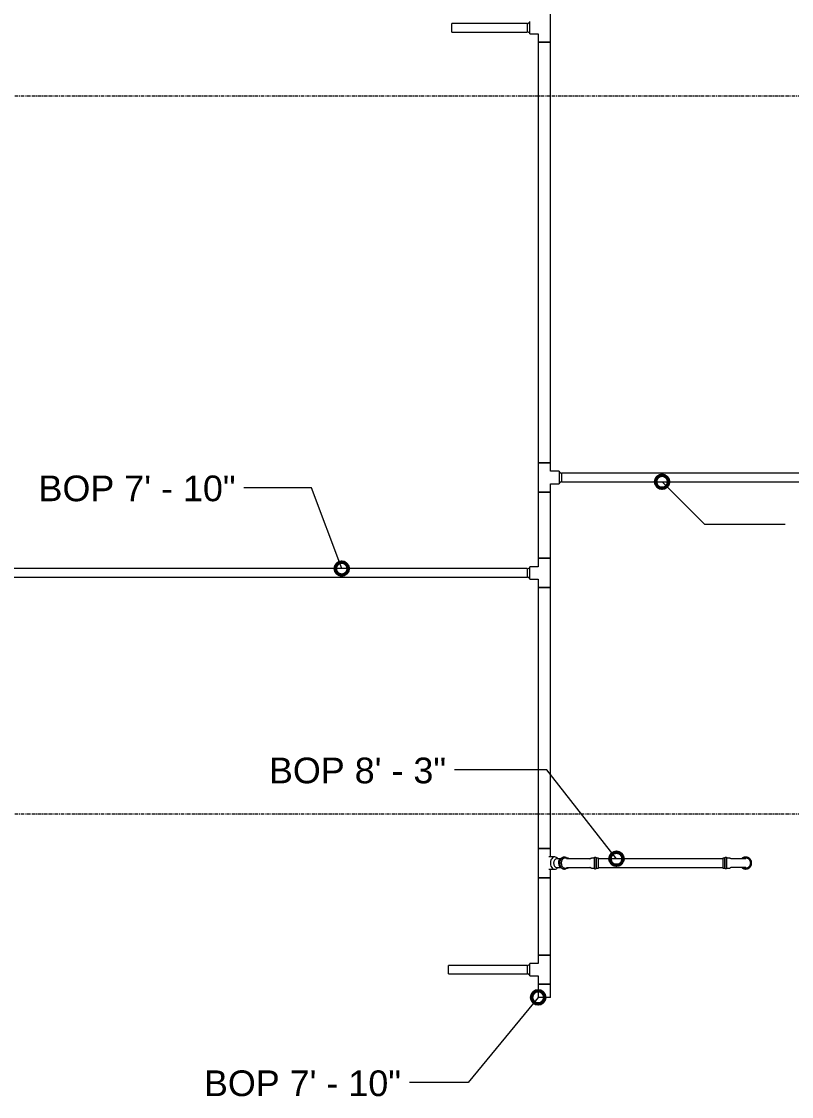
# Model space of a CAD drawing. Header units: inches. Extents: x -3679 to 241, y -496 to 1784.
# Drawn here: x -3246.1 to -3128.2, y 45.8 to 210.4 of the extents above; entities that cross this region are included whole.
import ezdxf

# ---------------------------------------------------------------- set-up
doc = ezdxf.new("R2010")
doc.units = ezdxf.units.IN
doc.header["$MEASUREMENT"] = 0
doc.linetypes.add('Grid Line', pattern=[0.875, 0.5, -0.125, 0.125, -0.125])
for name, color, linetype, lineweight in [('G-ANNO-DIMS', 251, 'Continuous', 9), ('P-PIPE', 1, 'Continuous', 9), ('S-GRID', 8, 'Continuous', 9)]:
    doc.layers.add(name, color=color, linetype=linetype, lineweight=lineweight)
doc.styles.add('Arial', font='arial.ttf', dxfattribs={"height": 3.934132})

# ---------------------------------------------------------------- blocks, each defined once
blk = doc.blocks.new('Victaulic-VicPress316-Elbow 90-45deg Style P568_P571 - Standard-V2-SECOND LEVEL')
at = {"layer": 'P-PIPE'}
for p, q in [((-3203.7, 731.1), (-3203.7, 730.2)), ((-3202.39, 730.21), (-3202.39, 731.1)), ((-3203.81, 730.05), (-3203.81, 729.6)), ((-3203.05, 729.6), (-3203.81, 729.6)), ((-3203.81, 729.31), (-3203.81, 728.97)), ((-3203.05, 729.31), (-3203.81, 729.31)), ((-3202.28, 729.6), (-3203.05, 729.6)), ((-3202.28, 729.31), (-3203.05, 729.31)), ((-3202.28, 729.6), (-3202.28, 730.05)), ((-3202.28, 728.97), (-3202.28, 729.31)), ((-3203.81, 728.97), (-3203.05, 728.97)), ((-3203.05, 728.97), (-3202.28, 728.97))]:
    blk.add_line(p, q, dxfattribs=at)
at = {"layer": 'P-PIPE', "flags": 128}
for points in [[(-3203.05, 733.4), (-3203.08, 733.4), (-3203.12, 733.4), (-3203.16, 733.4), (-3203.19, 733.39), (-3203.23, 733.38), (-3203.26, 733.38), (-3203.3, 733.37), (-3203.33, 733.36), (-3203.37, 733.34), (-3203.4, 733.33), (-3203.43, 733.32), (-3203.47, 733.3), (-3203.5, 733.28), (-3203.53, 733.26), (-3203.56, 733.24), (-3203.59, 733.22), (-3203.62, 733.2), (-3203.65, 733.18), (-3203.67, 733.15), (-3203.7, 733.13), (-3203.73, 733.1), (-3203.75, 733.07), (-3203.77, 733.04), (-3203.79, 733.01), (-3203.81, 732.98), (-3203.83, 732.95), (-3203.85, 732.92), (-3203.87, 732.89), (-3203.88, 732.85), (-3203.9, 732.82), (-3203.91, 732.79), (-3203.92, 732.75), (-3203.93, 732.72), (-3203.94, 732.68), (-3203.94, 732.65), (-3203.95, 732.61), (-3203.95, 732.57), (-3203.96, 732.54), (-3203.96, 732.5), (-3203.96, 732.46), (-3203.96, 732.43), (-3203.95, 732.39), (-3203.95, 732.35), (-3203.94, 732.32), (-3203.93, 732.28), (-3203.93, 732.25), (-3203.91, 732.21), (-3203.9, 732.18), (-3203.89, 732.14), (-3203.88, 732.11), (-3203.86, 732.08), (-3203.84, 732.05), (-3203.82, 732.01), (-3203.8, 731.98), (-3203.78, 731.95), (-3203.76, 731.92), (-3203.74, 731.9), (-3203.71, 731.87)], [(-3203.05, 733.26), (-3203.08, 733.26), (-3203.11, 733.25), (-3203.14, 733.25), (-3203.17, 733.25), (-3203.2, 733.24), (-3203.23, 733.23), (-3203.26, 733.23), (-3203.29, 733.22), (-3203.32, 733.21), (-3203.34, 733.2), (-3203.37, 733.18), (-3203.4, 733.17), (-3203.43, 733.16), (-3203.45, 733.14), (-3203.48, 733.12), (-3203.5, 733.1), (-3203.53, 733.09), (-3203.55, 733.07), (-3203.57, 733.05), (-3203.6, 733.02), (-3203.62, 733), (-3203.64, 732.98), (-3203.66, 732.95), (-3203.67, 732.93), (-3203.69, 732.9), (-3203.71, 732.88), (-3203.72, 732.85), (-3203.74, 732.82), (-3203.75, 732.8), (-3203.76, 732.77), (-3203.77, 732.74), (-3203.78, 732.71), (-3203.79, 732.68), (-3203.8, 732.65), (-3203.8, 732.62), (-3203.81, 732.59), (-3203.81, 732.56), (-3203.81, 732.53), (-3203.81, 732.5), (-3203.81, 732.47), (-3203.81, 732.44), (-3203.81, 732.41), (-3203.8, 732.38), (-3203.8, 732.35), (-3203.79, 732.32), (-3203.78, 732.29), (-3203.78, 732.26), (-3203.77, 732.23), (-3203.76, 732.2), (-3203.74, 732.17), (-3203.73, 732.14), (-3203.72, 732.12), (-3203.7, 732.1)], [(-3202.39, 731.86), (-3202.37, 731.88), (-3202.34, 731.91), (-3202.32, 731.94), (-3202.3, 731.97), (-3202.28, 732), (-3202.26, 732.03), (-3202.24, 732.06), (-3202.23, 732.09), (-3202.21, 732.13), (-3202.2, 732.16), (-3202.18, 732.19), (-3202.17, 732.23), (-3202.16, 732.26), (-3202.15, 732.3), (-3202.15, 732.33), (-3202.14, 732.37), (-3202.14, 732.41), (-3202.14, 732.44), (-3202.13, 732.48), (-3202.13, 732.52), (-3202.14, 732.55), (-3202.14, 732.59), (-3202.14, 732.63), (-3202.15, 732.66), (-3202.16, 732.7), (-3202.17, 732.73), (-3202.18, 732.77), (-3202.19, 732.8), (-3202.2, 732.84), (-3202.22, 732.87), (-3202.23, 732.9), (-3202.25, 732.93), (-3202.27, 732.97), (-3202.29, 733), (-3202.31, 733.03), (-3202.33, 733.06), (-3202.35, 733.08), (-3202.38, 733.11), (-3202.4, 733.14), (-3202.43, 733.16), (-3202.46, 733.19), (-3202.49, 733.21), (-3202.51, 733.23), (-3202.55, 733.25), (-3202.58, 733.27), (-3202.61, 733.29), (-3202.64, 733.31), (-3202.67, 733.32), (-3202.71, 733.34), (-3202.74, 733.35), (-3202.78, 733.36), (-3202.81, 733.37), (-3202.85, 733.38), (-3202.88, 733.39), (-3202.92, 733.39), (-3202.95, 733.4), (-3202.99, 733.4), (-3203.03, 733.4), (-3203.05, 733.4)], [(-3202.39, 732.1), (-3202.37, 732.13), (-3202.36, 732.16), (-3202.34, 732.18), (-3202.33, 732.21), (-3202.32, 732.24), (-3202.31, 732.27), (-3202.3, 732.3), (-3202.3, 732.33), (-3202.29, 732.36), (-3202.29, 732.39), (-3202.28, 732.42), (-3202.28, 732.45), (-3202.28, 732.48), (-3202.28, 732.51), (-3202.28, 732.54), (-3202.28, 732.57), (-3202.29, 732.6), (-3202.29, 732.63), (-3202.3, 732.66), (-3202.31, 732.69), (-3202.32, 732.72), (-3202.33, 732.75), (-3202.34, 732.78), (-3202.35, 732.81), (-3202.36, 732.84), (-3202.38, 732.86), (-3202.39, 732.89), (-3202.41, 732.92), (-3202.43, 732.94), (-3202.44, 732.97), (-3202.46, 732.99), (-3202.48, 733.01), (-3202.51, 733.03), (-3202.53, 733.06), (-3202.55, 733.08), (-3202.58, 733.09), (-3202.6, 733.11), (-3202.62, 733.13), (-3202.65, 733.15), (-3202.68, 733.16), (-3202.7, 733.18), (-3202.73, 733.19), (-3202.76, 733.2), (-3202.79, 733.21), (-3202.82, 733.22), (-3202.85, 733.23), (-3202.88, 733.24), (-3202.91, 733.24), (-3202.94, 733.25), (-3202.97, 733.25), (-3203, 733.26), (-3203.03, 733.26), (-3203.05, 733.26)], [(-3203.7, 732.49), (-3203.7, 732.49), (-3203.7, 732.49), (-3203.7, 732.48), (-3203.7, 732.47), (-3203.7, 732.46), (-3203.7, 732.45), (-3203.7, 732.44), (-3203.7, 732.42), (-3203.7, 732.4), (-3203.7, 732.38), (-3203.7, 732.36), (-3203.7, 732.33), (-3203.7, 732.31), (-3203.7, 732.28), (-3203.7, 732.25), (-3203.7, 732.21), (-3203.7, 732.18), (-3203.7, 732.14), (-3203.7, 732.11), (-3203.7, 732.07), (-3203.7, 732.03), (-3203.7, 731.98), (-3203.7, 731.94), (-3203.7, 731.9), (-3203.7, 731.85), (-3203.7, 731.8), (-3203.7, 731.75), (-3203.7, 731.7), (-3203.7, 731.65), (-3203.7, 731.6), (-3203.7, 731.55), (-3203.7, 731.5), (-3203.7, 731.44), (-3203.7, 731.39), (-3203.7, 731.33), (-3203.7, 731.28), (-3203.7, 731.22), (-3203.7, 731.17), (-3203.7, 731.11), (-3203.7, 731.1)], [(-3202.39, 731.1), (-3202.39, 731.15), (-3202.39, 731.21), (-3202.39, 731.26), (-3202.39, 731.32), (-3202.39, 731.37), (-3202.39, 731.43), (-3202.39, 731.48), (-3202.39, 731.54), (-3202.39, 731.59), (-3202.39, 731.64), (-3202.39, 731.69), (-3202.39, 731.74), (-3202.39, 731.79), (-3202.39, 731.84), (-3202.39, 731.88), (-3202.39, 731.93), (-3202.39, 731.97), (-3202.39, 732.02), (-3202.39, 732.06), (-3202.39, 732.1), (-3202.39, 732.13), (-3202.39, 732.17), (-3202.39, 732.21), (-3202.39, 732.24), (-3202.39, 732.27), (-3202.39, 732.3), (-3202.39, 732.33), (-3202.39, 732.35), (-3202.39, 732.37), (-3202.39, 732.4), (-3202.39, 732.41), (-3202.39, 732.43), (-3202.39, 732.45), (-3202.39, 732.46), (-3202.39, 732.47), (-3202.39, 732.48), (-3202.39, 732.48), (-3202.39, 732.49), (-3202.39, 732.49), (-3202.39, 732.49)], [(-3203.81, 729.31), (-3203.82, 729.31), (-3203.82, 729.31), (-3203.83, 729.31), (-3203.84, 729.31), (-3203.84, 729.31), (-3203.85, 729.31), (-3203.85, 729.31), (-3203.86, 729.32), (-3203.86, 729.32), (-3203.87, 729.32), (-3203.87, 729.32), (-3203.88, 729.32), (-3203.88, 729.33), (-3203.89, 729.33), (-3203.89, 729.33), (-3203.9, 729.34), (-3203.9, 729.34), (-3203.91, 729.34), (-3203.91, 729.35), (-3203.92, 729.35), (-3203.92, 729.36), (-3203.92, 729.36), (-3203.93, 729.37), (-3203.93, 729.37), (-3203.93, 729.38), (-3203.94, 729.38), (-3203.94, 729.39), (-3203.94, 729.39), (-3203.95, 729.4), (-3203.95, 729.4), (-3203.95, 729.41), (-3203.95, 729.41), (-3203.95, 729.42), (-3203.95, 729.42), (-3203.96, 729.43), (-3203.96, 729.44), (-3203.96, 729.44), (-3203.96, 729.45), (-3203.96, 729.45), (-3203.96, 729.46), (-3203.96, 729.46), (-3203.96, 729.47), (-3203.96, 729.48), (-3203.96, 729.48), (-3203.95, 729.49), (-3203.95, 729.49), (-3203.95, 729.5), (-3203.95, 729.5), (-3203.95, 729.51), (-3203.94, 729.51), (-3203.94, 729.52), (-3203.94, 729.52), (-3203.94, 729.53), (-3203.93, 729.53), (-3203.93, 729.54), (-3203.93, 729.54), (-3203.92, 729.55), (-3203.92, 729.55), (-3203.92, 729.56), (-3203.91, 729.56), (-3203.91, 729.57), (-3203.9, 729.57), (-3203.9, 729.57), (-3203.89, 729.58), (-3203.89, 729.58), (-3203.88, 729.58), (-3203.88, 729.58), (-3203.87, 729.59), (-3203.87, 729.59), (-3203.86, 729.59), (-3203.86, 729.59), (-3203.85, 729.59), (-3203.84, 729.6), (-3203.84, 729.6), (-3203.83, 729.6), (-3203.83, 729.6), (-3203.82, 729.6), (-3203.82, 729.6), (-3203.81, 729.6)], [(-3203.81, 730.05), (-3203.81, 730.06), (-3203.81, 730.07), (-3203.81, 730.08), (-3203.81, 730.09), (-3203.81, 730.11), (-3203.8, 730.12), (-3203.8, 730.13), (-3203.8, 730.14), (-3203.8, 730.15), (-3203.79, 730.16), (-3203.79, 730.17), (-3203.78, 730.18), (-3203.78, 730.19), (-3203.77, 730.2), (-3203.76, 730.2), (-3203.76, 730.21), (-3203.75, 730.22), (-3203.74, 730.23), (-3203.74, 730.24), (-3203.73, 730.25), (-3203.72, 730.25), (-3203.71, 730.26), (-3203.71, 730.27), (-3203.7, 730.27)], [(-3203.05, 729.6), (-3203.08, 729.6), (-3203.11, 729.6), (-3203.14, 729.6), (-3203.17, 729.6), (-3203.2, 729.6), (-3203.23, 729.6), (-3203.26, 729.6), (-3203.29, 729.6), (-3203.32, 729.6), (-3203.34, 729.6), (-3203.37, 729.6), (-3203.4, 729.6), (-3203.43, 729.6), (-3203.45, 729.6), (-3203.48, 729.6), (-3203.5, 729.6), (-3203.53, 729.6), (-3203.55, 729.6), (-3203.57, 729.6), (-3203.6, 729.6), (-3203.62, 729.6), (-3203.64, 729.6), (-3203.66, 729.6), (-3203.67, 729.6), (-3203.69, 729.6), (-3203.71, 729.6), (-3203.72, 729.6), (-3203.74, 729.6), (-3203.75, 729.6), (-3203.76, 729.6), (-3203.77, 729.6), (-3203.78, 729.6), (-3203.79, 729.6), (-3203.8, 729.6), (-3203.8, 729.6), (-3203.81, 729.6), (-3203.81, 729.6), (-3203.81, 729.6), (-3203.81, 729.6), (-3203.81, 729.6)], [(-3203.81, 729.6), (-3203.81, 729.6), (-3203.81, 729.6), (-3203.81, 729.6), (-3203.8, 729.6), (-3203.8, 729.6), (-3203.79, 729.6), (-3203.78, 729.6), (-3203.77, 729.6)], [(-3203.77, 729.31), (-3203.78, 729.31), (-3203.79, 729.31), (-3203.8, 729.31), (-3203.8, 729.31), (-3203.81, 729.31), (-3203.81, 729.31), (-3203.81, 729.31), (-3203.81, 729.31), (-3203.81, 729.31)], [(-3203.81, 729.31), (-3203.81, 729.31), (-3203.81, 729.31), (-3203.81, 729.31), (-3203.8, 729.31), (-3203.8, 729.31), (-3203.79, 729.31), (-3203.78, 729.31), (-3203.77, 729.31), (-3203.76, 729.31), (-3203.75, 729.31), (-3203.74, 729.31), (-3203.73, 729.31), (-3203.71, 729.31), (-3203.7, 729.31), (-3203.68, 729.31), (-3203.66, 729.31), (-3203.64, 729.31), (-3203.62, 729.31), (-3203.6, 729.31), (-3203.58, 729.31), (-3203.56, 729.31), (-3203.53, 729.31), (-3203.51, 729.31), (-3203.49, 729.31), (-3203.46, 729.31), (-3203.43, 729.31), (-3203.41, 729.31), (-3203.38, 729.31), (-3203.35, 729.31), (-3203.32, 729.31), (-3203.29, 729.31), (-3203.27, 729.31), (-3203.24, 729.31), (-3203.21, 729.31), (-3203.18, 729.31), (-3203.15, 729.31), (-3203.12, 729.31), (-3203.08, 729.31), (-3203.05, 729.31), (-3203.05, 729.31)], [(-3202.28, 729.6), (-3202.28, 729.6), (-3202.28, 729.6), (-3202.29, 729.6), (-3202.29, 729.6), (-3202.29, 729.6), (-3202.3, 729.6), (-3202.31, 729.6), (-3202.32, 729.6), (-3202.33, 729.6), (-3202.34, 729.6), (-3202.35, 729.6), (-3202.37, 729.6), (-3202.38, 729.6), (-3202.4, 729.6), (-3202.41, 729.6), (-3202.43, 729.6), (-3202.45, 729.6), (-3202.47, 729.6), (-3202.49, 729.6), (-3202.51, 729.6), (-3202.53, 729.6), (-3202.56, 729.6), (-3202.58, 729.6), (-3202.61, 729.6), (-3202.63, 729.6), (-3202.66, 729.6), (-3202.68, 729.6), (-3202.71, 729.6), (-3202.74, 729.6), (-3202.77, 729.6), (-3202.8, 729.6), (-3202.83, 729.6), (-3202.86, 729.6), (-3202.89, 729.6), (-3202.92, 729.6), (-3202.95, 729.6), (-3202.98, 729.6), (-3203.01, 729.6), (-3203.04, 729.6), (-3203.05, 729.6)], [(-3203.05, 729.31), (-3203.02, 729.31), (-3202.98, 729.31), (-3202.95, 729.31), (-3202.92, 729.31), (-3202.89, 729.31), (-3202.86, 729.31), (-3202.83, 729.31), (-3202.8, 729.31), (-3202.78, 729.31), (-3202.75, 729.31), (-3202.72, 729.31), (-3202.69, 729.31), (-3202.67, 729.31), (-3202.64, 729.31), (-3202.61, 729.31), (-3202.59, 729.31), (-3202.56, 729.31), (-3202.54, 729.31), (-3202.52, 729.31), (-3202.5, 729.31), (-3202.48, 729.31), (-3202.46, 729.31), (-3202.44, 729.31), (-3202.42, 729.31), (-3202.4, 729.31), (-3202.39, 729.31), (-3202.37, 729.31), (-3202.36, 729.31), (-3202.34, 729.31), (-3202.33, 729.31), (-3202.32, 729.31), (-3202.31, 729.31), (-3202.3, 729.31), (-3202.3, 729.31), (-3202.29, 729.31), (-3202.29, 729.31), (-3202.28, 729.31), (-3202.28, 729.31), (-3202.28, 729.31), (-3202.28, 729.31)], [(-3202.39, 730.27), (-3202.38, 730.26), (-3202.37, 730.26), (-3202.36, 730.25), (-3202.36, 730.24), (-3202.35, 730.23), (-3202.34, 730.22), (-3202.33, 730.22), (-3202.33, 730.21), (-3202.32, 730.2), (-3202.32, 730.19), (-3202.31, 730.18), (-3202.31, 730.17), (-3202.3, 730.16), (-3202.3, 730.15), (-3202.29, 730.14), (-3202.29, 730.13), (-3202.29, 730.12), (-3202.29, 730.11), (-3202.28, 730.1), (-3202.28, 730.09), (-3202.28, 730.07), (-3202.28, 730.06), (-3202.28, 730.05), (-3202.28, 730.05)], [(-3202.32, 729.6), (-3202.31, 729.6), (-3202.3, 729.6), (-3202.3, 729.6), (-3202.29, 729.6), (-3202.29, 729.6), (-3202.28, 729.6), (-3202.28, 729.6), (-3202.28, 729.6), (-3202.28, 729.6)], [(-3202.28, 729.31), (-3202.28, 729.31), (-3202.28, 729.31), (-3202.29, 729.31), (-3202.29, 729.31), (-3202.29, 729.31), (-3202.3, 729.31), (-3202.31, 729.31), (-3202.32, 729.31)], [(-3202.28, 729.6), (-3202.27, 729.6), (-3202.27, 729.6), (-3202.26, 729.6), (-3202.26, 729.6), (-3202.25, 729.6), (-3202.24, 729.6), (-3202.24, 729.59), (-3202.23, 729.59), (-3202.23, 729.59), (-3202.22, 729.59), (-3202.22, 729.59), (-3202.21, 729.58), (-3202.21, 729.58), (-3202.2, 729.58), (-3202.2, 729.57), (-3202.19, 729.57), (-3202.19, 729.57), (-3202.18, 729.56), (-3202.18, 729.56), (-3202.18, 729.56), (-3202.17, 729.55), (-3202.17, 729.55), (-3202.16, 729.54), (-3202.16, 729.54), (-3202.16, 729.53), (-3202.15, 729.53), (-3202.15, 729.52), (-3202.15, 729.52), (-3202.15, 729.51), (-3202.14, 729.51), (-3202.14, 729.5), (-3202.14, 729.5), (-3202.14, 729.49), (-3202.14, 729.48), (-3202.14, 729.48), (-3202.14, 729.47), (-3202.13, 729.47), (-3202.13, 729.46), (-3202.13, 729.46), (-3202.13, 729.45), (-3202.13, 729.44), (-3202.13, 729.44), (-3202.14, 729.43), (-3202.14, 729.43), (-3202.14, 729.42), (-3202.14, 729.42), (-3202.14, 729.41), (-3202.14, 729.4), (-3202.14, 729.4), (-3202.15, 729.39), (-3202.15, 729.39), (-3202.15, 729.38), (-3202.16, 729.38), (-3202.16, 729.37), (-3202.16, 729.37), (-3202.17, 729.36), (-3202.17, 729.36), (-3202.17, 729.35), (-3202.18, 729.35), (-3202.18, 729.35), (-3202.19, 729.34), (-3202.19, 729.34), (-3202.19, 729.34), (-3202.2, 729.33), (-3202.2, 729.33), (-3202.21, 729.33), (-3202.21, 729.32), (-3202.22, 729.32), (-3202.23, 729.32), (-3202.23, 729.32), (-3202.24, 729.32), (-3202.24, 729.31), (-3202.25, 729.31), (-3202.25, 729.31), (-3202.26, 729.31), (-3202.26, 729.31), (-3202.27, 729.31), (-3202.28, 729.31), (-3202.28, 729.31)]]:
    blk.add_lwpolyline(points, dxfattribs=at)
blk = doc.blocks.new('Victaulic-VicPress316-Elbow 90-45deg Style P568_P571 - Standard-V66-SECOND LEVEL')
at = {"layer": 'P-PIPE'}
for p, q in [((-3163.12, 82.3), (-3163.14, 82.3)), ((-3162.6, 82.3), (-3162.92, 82.3)), ((-3162.92, 80.77), (-3162.6, 80.77)), ((-3161.58, 82.19), (-3162.53, 82.19)), ((-3162.53, 80.87), (-3161.58, 80.87)), ((-3159, 82.19), (-3160.29, 82.19)), ((-3160.29, 80.87), (-3159, 80.87)), ((-3158.41, 82.3), (-3158.85, 82.3)), ((-3158.85, 80.77), (-3158.41, 80.77)), ((-3158.41, 82.3), (-3158.41, 81.53)), ((-3158.41, 81.53), (-3158.41, 80.77)), ((-3157.78, 82.3), (-3158.12, 82.3)), ((-3158.12, 82.3), (-3158.12, 81.53)), ((-3158.12, 81.53), (-3158.12, 80.77)), ((-3158.12, 80.77), (-3157.78, 80.77)), ((-3157.78, 81.53), (-3157.78, 82.3)), ((-3157.78, 80.77), (-3157.78, 81.53))]:
    blk.add_line(p, q, dxfattribs=at)
at = {"layer": 'P-PIPE', "flags": 128}
for points in [[(-3162.65, 82.31), (-3162.67, 82.32), (-3162.7, 82.34), (-3162.73, 82.36), (-3162.75, 82.37), (-3162.78, 82.39), (-3162.81, 82.4), (-3162.83, 82.41), (-3162.86, 82.42), (-3162.89, 82.43), (-3162.92, 82.44), (-3162.95, 82.44), (-3162.98, 82.44), (-3163.01, 82.44), (-3163.04, 82.44), (-3163.07, 82.44), (-3163.1, 82.44), (-3163.13, 82.43), (-3163.16, 82.43), (-3163.19, 82.42), (-3163.22, 82.41), (-3163.24, 82.4), (-3163.27, 82.38), (-3163.3, 82.37), (-3163.32, 82.35), (-3163.35, 82.33), (-3163.37, 82.32), (-3163.4, 82.3), (-3163.42, 82.28), (-3163.44, 82.25), (-3163.46, 82.23), (-3163.48, 82.21), (-3163.5, 82.18), (-3163.52, 82.16), (-3163.54, 82.13), (-3163.56, 82.1), (-3163.57, 82.07), (-3163.59, 82.04), (-3163.6, 82.01), (-3163.62, 81.98), (-3163.63, 81.95), (-3163.64, 81.92), (-3163.65, 81.89), (-3163.66, 81.86), (-3163.67, 81.82), (-3163.68, 81.79), (-3163.68, 81.76), (-3163.69, 81.72), (-3163.7, 81.69), (-3163.7, 81.66), (-3163.7, 81.62), (-3163.7, 81.59), (-3163.71, 81.55), (-3163.71, 81.53)], [(-3158.41, 82.3), (-3158.41, 82.3), (-3158.41, 82.31), (-3158.41, 82.32), (-3158.41, 82.32), (-3158.4, 82.33), (-3158.4, 82.33), (-3158.4, 82.34), (-3158.4, 82.34), (-3158.4, 82.35), (-3158.4, 82.36), (-3158.39, 82.36), (-3158.39, 82.37), (-3158.39, 82.37), (-3158.39, 82.38), (-3158.38, 82.38), (-3158.38, 82.39), (-3158.38, 82.39), (-3158.37, 82.39), (-3158.37, 82.4), (-3158.36, 82.4), (-3158.36, 82.41), (-3158.35, 82.41), (-3158.35, 82.41), (-3158.35, 82.42), (-3158.34, 82.42), (-3158.34, 82.42), (-3158.33, 82.43), (-3158.33, 82.43), (-3158.32, 82.43), (-3158.31, 82.43), (-3158.31, 82.44), (-3158.3, 82.44), (-3158.3, 82.44), (-3158.29, 82.44), (-3158.29, 82.44), (-3158.28, 82.44), (-3158.28, 82.44), (-3158.27, 82.44), (-3158.26, 82.44), (-3158.26, 82.44), (-3158.25, 82.44), (-3158.25, 82.44), (-3158.24, 82.44), (-3158.23, 82.44), (-3158.23, 82.44), (-3158.22, 82.44), (-3158.22, 82.44), (-3158.21, 82.44), (-3158.21, 82.43), (-3158.2, 82.43), (-3158.2, 82.43), (-3158.19, 82.43), (-3158.19, 82.42), (-3158.18, 82.42), (-3158.18, 82.42), (-3158.17, 82.41), (-3158.17, 82.41), (-3158.16, 82.41), (-3158.16, 82.4), (-3158.15, 82.4), (-3158.15, 82.39), (-3158.15, 82.39), (-3158.14, 82.38), (-3158.14, 82.38), (-3158.14, 82.37), (-3158.13, 82.37), (-3158.13, 82.36), (-3158.13, 82.36), (-3158.13, 82.35), (-3158.13, 82.35), (-3158.12, 82.34), (-3158.12, 82.34), (-3158.12, 82.33), (-3158.12, 82.33), (-3158.12, 82.32), (-3158.12, 82.31), (-3158.12, 82.31), (-3158.12, 82.3), (-3158.12, 82.3)], [(-3163.71, 81.53), (-3163.71, 81.5), (-3163.7, 81.46), (-3163.7, 81.43), (-3163.7, 81.39), (-3163.69, 81.36), (-3163.69, 81.33), (-3163.68, 81.29), (-3163.67, 81.26), (-3163.67, 81.22), (-3163.66, 81.19), (-3163.65, 81.16), (-3163.64, 81.13), (-3163.62, 81.1), (-3163.61, 81.07), (-3163.6, 81.04), (-3163.58, 81.01), (-3163.57, 80.98), (-3163.55, 80.95), (-3163.53, 80.92), (-3163.51, 80.9), (-3163.49, 80.87), (-3163.47, 80.85), (-3163.45, 80.82), (-3163.43, 80.8), (-3163.41, 80.78), (-3163.39, 80.76), (-3163.36, 80.74), (-3163.34, 80.72), (-3163.31, 80.71), (-3163.28, 80.69), (-3163.26, 80.68), (-3163.23, 80.66), (-3163.2, 80.65), (-3163.17, 80.64), (-3163.14, 80.64), (-3163.12, 80.63), (-3163.09, 80.62), (-3163.06, 80.62), (-3163.03, 80.62), (-3163, 80.62), (-3162.97, 80.62), (-3162.94, 80.63), (-3162.91, 80.63), (-3162.88, 80.64), (-3162.85, 80.65), (-3162.82, 80.66), (-3162.79, 80.67), (-3162.77, 80.68), (-3162.74, 80.7), (-3162.71, 80.71), (-3162.69, 80.73), (-3162.66, 80.75), (-3162.64, 80.77)], [(-3162.28, 82.19), (-3162.3, 82.2), (-3162.32, 82.22), (-3162.35, 82.23), (-3162.37, 82.24), (-3162.4, 82.26), (-3162.42, 82.27), (-3162.45, 82.28), (-3162.48, 82.28), (-3162.51, 82.29), (-3162.54, 82.29), (-3162.57, 82.3), (-3162.6, 82.3), (-3162.6, 82.3)], [(-3162.6, 80.77), (-3162.57, 80.77), (-3162.54, 80.77), (-3162.52, 80.77), (-3162.49, 80.78), (-3162.46, 80.79), (-3162.43, 80.79), (-3162.4, 80.81), (-3162.38, 80.82), (-3162.35, 80.83), (-3162.33, 80.84), (-3162.3, 80.86), (-3162.28, 80.87)], [(-3160.29, 82.19), (-3160.37, 82.19), (-3160.44, 82.19), (-3160.51, 82.19), (-3160.58, 82.19), (-3160.66, 82.19), (-3160.73, 82.19), (-3160.8, 82.19), (-3160.87, 82.19), (-3160.94, 82.19), (-3161, 82.19), (-3161.07, 82.19), (-3161.13, 82.19), (-3161.2, 82.19), (-3161.26, 82.19), (-3161.32, 82.19), (-3161.38, 82.19), (-3161.44, 82.19), (-3161.49, 82.19), (-3161.55, 82.19), (-3161.58, 82.19)], [(-3161.58, 80.87), (-3161.53, 80.87), (-3161.47, 80.87), (-3161.42, 80.87), (-3161.36, 80.87), (-3161.3, 80.87), (-3161.24, 80.87), (-3161.18, 80.87), (-3161.11, 80.87), (-3161.05, 80.87), (-3160.98, 80.87), (-3160.91, 80.87), (-3160.84, 80.87), (-3160.77, 80.87), (-3160.7, 80.87), (-3160.63, 80.87), (-3160.56, 80.87), (-3160.49, 80.87), (-3160.41, 80.87), (-3160.34, 80.87), (-3160.29, 80.87)], [(-3159.07, 82.19), (-3159.06, 82.2), (-3159.05, 82.21), (-3159.05, 82.21), (-3159.04, 82.22), (-3159.03, 82.23), (-3159.02, 82.24), (-3159.01, 82.24), (-3159, 82.25), (-3159, 82.26), (-3158.99, 82.26), (-3158.98, 82.27), (-3158.97, 82.27), (-3158.96, 82.28), (-3158.95, 82.28), (-3158.94, 82.28), (-3158.93, 82.29), (-3158.92, 82.29), (-3158.91, 82.29), (-3158.89, 82.29), (-3158.88, 82.3), (-3158.87, 82.3), (-3158.86, 82.3), (-3158.85, 82.3), (-3158.85, 82.3)], [(-3158.85, 80.77), (-3158.86, 80.77), (-3158.87, 80.77), (-3158.88, 80.77), (-3158.89, 80.77), (-3158.9, 80.77), (-3158.91, 80.77), (-3158.92, 80.78), (-3158.93, 80.78), (-3158.95, 80.78), (-3158.96, 80.79), (-3158.97, 80.79), (-3158.97, 80.8), (-3158.98, 80.8), (-3158.99, 80.81), (-3159, 80.81), (-3159.01, 80.82), (-3159.02, 80.83), (-3159.03, 80.83), (-3159.04, 80.84), (-3159.04, 80.85), (-3159.05, 80.86), (-3159.06, 80.86), (-3159.07, 80.87), (-3159.07, 80.87)], [(-3158.41, 82.26), (-3158.41, 82.27), (-3158.41, 82.27), (-3158.41, 82.28), (-3158.41, 82.29), (-3158.41, 82.29), (-3158.41, 82.3), (-3158.41, 82.3), (-3158.41, 82.3), (-3158.41, 82.3)], [(-3158.41, 82.3), (-3158.41, 82.3), (-3158.41, 82.3), (-3158.41, 82.29), (-3158.41, 82.29), (-3158.41, 82.28), (-3158.41, 82.28), (-3158.41, 82.27), (-3158.41, 82.26), (-3158.41, 82.25), (-3158.41, 82.24), (-3158.41, 82.23), (-3158.41, 82.21), (-3158.41, 82.2), (-3158.41, 82.18), (-3158.41, 82.16), (-3158.41, 82.15), (-3158.41, 82.13), (-3158.41, 82.11), (-3158.41, 82.09), (-3158.41, 82.07), (-3158.41, 82.04), (-3158.41, 82.02), (-3158.41, 82), (-3158.41, 81.97), (-3158.41, 81.95), (-3158.41, 81.92), (-3158.41, 81.89), (-3158.41, 81.87), (-3158.41, 81.84), (-3158.41, 81.81), (-3158.41, 81.78), (-3158.41, 81.75), (-3158.41, 81.72), (-3158.41, 81.69), (-3158.41, 81.66), (-3158.41, 81.63), (-3158.41, 81.6), (-3158.41, 81.57), (-3158.41, 81.54), (-3158.41, 81.53)], [(-3158.41, 81.53), (-3158.41, 81.5), (-3158.41, 81.47), (-3158.41, 81.44), (-3158.41, 81.41), (-3158.41, 81.38), (-3158.41, 81.35), (-3158.41, 81.32), (-3158.41, 81.29), (-3158.41, 81.26), (-3158.41, 81.23), (-3158.41, 81.21), (-3158.41, 81.18), (-3158.41, 81.15), (-3158.41, 81.13), (-3158.41, 81.1), (-3158.41, 81.07), (-3158.41, 81.05), (-3158.41, 81.03), (-3158.41, 81), (-3158.41, 80.98), (-3158.41, 80.96), (-3158.41, 80.94), (-3158.41, 80.92), (-3158.41, 80.9), (-3158.41, 80.89), (-3158.41, 80.87), (-3158.41, 80.86), (-3158.41, 80.84), (-3158.41, 80.83), (-3158.41, 80.82), (-3158.41, 80.81), (-3158.41, 80.8), (-3158.41, 80.79), (-3158.41, 80.78), (-3158.41, 80.78), (-3158.41, 80.77), (-3158.41, 80.77), (-3158.41, 80.77), (-3158.41, 80.77), (-3158.41, 80.77)], [(-3158.41, 80.77), (-3158.41, 80.77), (-3158.41, 80.77), (-3158.41, 80.77), (-3158.41, 80.78), (-3158.41, 80.78), (-3158.41, 80.79), (-3158.41, 80.8), (-3158.41, 80.8)], [(-3158.12, 80.77), (-3158.12, 80.76), (-3158.12, 80.75), (-3158.12, 80.75), (-3158.12, 80.74), (-3158.12, 80.74), (-3158.12, 80.73), (-3158.12, 80.73), (-3158.12, 80.72), (-3158.13, 80.71), (-3158.13, 80.71), (-3158.13, 80.7), (-3158.13, 80.7), (-3158.14, 80.69), (-3158.14, 80.69), (-3158.14, 80.68), (-3158.15, 80.68), (-3158.15, 80.67), (-3158.15, 80.67), (-3158.16, 80.67), (-3158.16, 80.66), (-3158.17, 80.66), (-3158.17, 80.65), (-3158.17, 80.65), (-3158.18, 80.65), (-3158.18, 80.64), (-3158.19, 80.64), (-3158.19, 80.64), (-3158.2, 80.63), (-3158.2, 80.63), (-3158.21, 80.63), (-3158.21, 80.63), (-3158.22, 80.63), (-3158.23, 80.62), (-3158.23, 80.62), (-3158.24, 80.62), (-3158.24, 80.62), (-3158.25, 80.62), (-3158.25, 80.62), (-3158.26, 80.62), (-3158.27, 80.62), (-3158.27, 80.62), (-3158.28, 80.62), (-3158.28, 80.62), (-3158.29, 80.62), (-3158.3, 80.62), (-3158.3, 80.63), (-3158.31, 80.63), (-3158.31, 80.63), (-3158.32, 80.63), (-3158.32, 80.63), (-3158.33, 80.64), (-3158.33, 80.64), (-3158.34, 80.64), (-3158.34, 80.64), (-3158.35, 80.65), (-3158.35, 80.65), (-3158.36, 80.66), (-3158.36, 80.66), (-3158.37, 80.66), (-3158.37, 80.67), (-3158.37, 80.67), (-3158.38, 80.68), (-3158.38, 80.68), (-3158.38, 80.69), (-3158.39, 80.69), (-3158.39, 80.7), (-3158.39, 80.7), (-3158.39, 80.71), (-3158.4, 80.71), (-3158.4, 80.72), (-3158.4, 80.72), (-3158.4, 80.73), (-3158.4, 80.73), (-3158.41, 80.74), (-3158.41, 80.75), (-3158.41, 80.75), (-3158.41, 80.76), (-3158.41, 80.76), (-3158.41, 80.77)], [(-3158.12, 81.53), (-3158.12, 81.56), (-3158.12, 81.59), (-3158.12, 81.62), (-3158.12, 81.65), (-3158.12, 81.68), (-3158.12, 81.71), (-3158.12, 81.74), (-3158.12, 81.77), (-3158.12, 81.8), (-3158.12, 81.83), (-3158.12, 81.86), (-3158.12, 81.89), (-3158.12, 81.91), (-3158.12, 81.94), (-3158.12, 81.97), (-3158.12, 81.99), (-3158.12, 82.01), (-3158.12, 82.04), (-3158.12, 82.06), (-3158.12, 82.08), (-3158.12, 82.1), (-3158.12, 82.12), (-3158.12, 82.14), (-3158.12, 82.16), (-3158.12, 82.18), (-3158.12, 82.19), (-3158.12, 82.21), (-3158.12, 82.22), (-3158.12, 82.24), (-3158.12, 82.25), (-3158.12, 82.26), (-3158.12, 82.27), (-3158.12, 82.27), (-3158.12, 82.28), (-3158.12, 82.29), (-3158.12, 82.29), (-3158.12, 82.3), (-3158.12, 82.3), (-3158.12, 82.3), (-3158.12, 82.3)], [(-3158.12, 82.3), (-3158.12, 82.3), (-3158.12, 82.3), (-3158.12, 82.29), (-3158.12, 82.29), (-3158.12, 82.28), (-3158.12, 82.28), (-3158.12, 82.27), (-3158.12, 82.26)], [(-3158.12, 80.77), (-3158.12, 80.77), (-3158.12, 80.77), (-3158.12, 80.77), (-3158.12, 80.78), (-3158.12, 80.78), (-3158.12, 80.79), (-3158.12, 80.8), (-3158.12, 80.8), (-3158.12, 80.81), (-3158.12, 80.83), (-3158.12, 80.84), (-3158.12, 80.85), (-3158.12, 80.87), (-3158.12, 80.88), (-3158.12, 80.9), (-3158.12, 80.92), (-3158.12, 80.94), (-3158.12, 80.96), (-3158.12, 80.98), (-3158.12, 81), (-3158.12, 81.02), (-3158.12, 81.04), (-3158.12, 81.07), (-3158.12, 81.09), (-3158.12, 81.12), (-3158.12, 81.14), (-3158.12, 81.17), (-3158.12, 81.2), (-3158.12, 81.23), (-3158.12, 81.25), (-3158.12, 81.28), (-3158.12, 81.31), (-3158.12, 81.34), (-3158.12, 81.37), (-3158.12, 81.4), (-3158.12, 81.43), (-3158.12, 81.46), (-3158.12, 81.49), (-3158.12, 81.52), (-3158.12, 81.53)], [(-3158.12, 80.81), (-3158.12, 80.8), (-3158.12, 80.79), (-3158.12, 80.78), (-3158.12, 80.78), (-3158.12, 80.77), (-3158.12, 80.77), (-3158.12, 80.77), (-3158.12, 80.77), (-3158.12, 80.77)]]:
    blk.add_lwpolyline(points, dxfattribs=at)
at = {"layer": 'P-PIPE'}
for centre, major_axis, start_param, end_param in [((-3163.36, 81.53), (0, 0.767), 0.130776, 1.570796), ((-3163.36, 81.53), (0, 0.766), 1.570796, 3.092797), ((-3162.92, 81.53), (0, 0.766), 0, 1.570796), ((-3162.92, 81.53), (0, 0.767), 1.570796, 3.141593)]:
    blk.add_ellipse(centre, major_axis=major_axis, ratio=0.707107, start_param=start_param, end_param=end_param, dxfattribs=at)

msp = doc.modelspace()

# ---------------------------------------------------------------- linework, layer by layer
at = {"layer": 'G-ANNO-DIMS'}
for p, q in [((-3201.7, 139.01), (-3212.06, 139.01)), ((-3197.09, 126.62), (-3201.7, 139.01)), ((-3148.03, 139.93), (-3141.55, 133.45)), ((-3141.55, 133.45), (-3129.18, 133.45)), ((-3165.69, 95.81), (-3179.81, 95.81)), ((-3155.01, 82.19), (-3165.69, 95.81)), ((-3167, 60.97), (-3177.71, 47.91)), ((-3177.71, 47.91), (-3186.73, 47.91))]:
    msp.add_line(p, q, dxfattribs=at)
at = {"layer": 'G-ANNO-DIMS', "lineweight": 50}
for centre in [(-3148.03, 139.93), (-3197.09, 126.62), (-3155.01, 82.19), (-3167, 60.97)]:
    msp.add_circle(centre, 1, dxfattribs=at)
at = {"layer": 'P-PIPE'}
for p, q in [((-3165.1, 207.22), (-3165.1, 211.7)), ((-3168.7, 210.12), (-3180.22, 210.12)), ((-3180.22, 208.8), (-3180.22, 210.12)), ((-3168.29, 210.27), (-3168.7, 210.02)), ((-3168.7, 210.12), (-3168.7, 208.8)), ((-3168.29, 208.51), (-3168.29, 210.41)), ((-3180.22, 208.8), (-3168.7, 208.8)), ((-3168.7, 208.9), (-3168.29, 208.65)), ((-3168.29, 208.51), (-3167, 208.51)), ((-3167, 208.51), (-3167, 207.22)), ((-3165.1, 207.22), (-3167, 207.22)), ((-3167, 207.22), (-3167, 142.83)), ((-3166.87, 207.22), (-3166.72, 207.22)), ((-3166.72, 207.22), (-3166.52, 207.22)), ((-3166.52, 207.22), (-3166.29, 207.22)), ((-3166.29, 207.22), (-3165.8, 207.22)), ((-3165.8, 207.22), (-3165.57, 207.22)), ((-3165.57, 207.22), (-3165.38, 207.22)), ((-3165.38, 207.22), (-3165.23, 207.22)), ((-3165.1, 142.83), (-3165.1, 207.22)), ((-3167, 142.83), (-3167, 138.34)), ((-3167, 142.83), (-3165.1, 142.83)), ((-3166.72, 142.83), (-3166.87, 142.83)), ((-3166.52, 142.83), (-3166.72, 142.83)), ((-3166.29, 142.83), (-3166.52, 142.83)), ((-3165.8, 142.83), (-3166.29, 142.83)), ((-3165.57, 142.83), (-3165.8, 142.83)), ((-3165.38, 142.83), (-3165.57, 142.83)), ((-3165.23, 142.83), (-3165.38, 142.83)), ((-3165.1, 141.54), (-3165.1, 142.83)), ((-3163.8, 141.54), (-3165.1, 141.54)), ((-3163.8, 141.54), (-3163.8, 139.63)), ((-3163.4, 141.15), (-3163.8, 141.4)), ((-3163.8, 139.77), (-3163.4, 140.02)), ((-3121.24, 141.24), (-3163.4, 141.24)), ((-3163.4, 139.93), (-3163.4, 141.24)), ((-3167, 138.34), (-3167, 128.2)), ((-3165.1, 138.34), (-3167, 138.34)), ((-3166.87, 138.34), (-3166.72, 138.34)), ((-3166.72, 138.34), (-3166.52, 138.34)), ((-3166.52, 138.34), (-3166.29, 138.34)), ((-3166.29, 138.34), (-3165.8, 138.34)), ((-3165.8, 138.34), (-3165.57, 138.34)), ((-3165.57, 138.34), (-3165.38, 138.34)), ((-3165.38, 138.34), (-3165.23, 138.34)), ((-3165.1, 138.34), (-3165.1, 139.63)), ((-3165.1, 139.63), (-3163.8, 139.63)), ((-3165.1, 128.2), (-3165.1, 138.34)), ((-3163.4, 139.93), (-3121.24, 139.93)), ((-3168.29, 126.77), (-3168.7, 126.52)), ((-3167, 126.91), (-3168.29, 126.91)), ((-3168.29, 125.01), (-3168.29, 126.91)), ((-3167, 128.2), (-3167, 126.91)), ((-3167, 128.2), (-3165.1, 128.2)), ((-3166.72, 128.2), (-3166.87, 128.2)), ((-3166.52, 128.2), (-3166.72, 128.2)), ((-3166.29, 128.2), (-3166.52, 128.2)), ((-3165.8, 128.2), (-3166.29, 128.2)), ((-3165.57, 128.2), (-3165.8, 128.2)), ((-3165.38, 128.2), (-3165.57, 128.2)), ((-3165.23, 128.2), (-3165.38, 128.2)), ((-3165.1, 123.72), (-3165.1, 128.2)), ((-3168.7, 126.62), (-3318.06, 126.62)), ((-3318.06, 125.3), (-3168.7, 125.3)), ((-3168.7, 126.62), (-3168.7, 125.3)), ((-3168.7, 125.4), (-3168.29, 125.15)), ((-3168.29, 125.01), (-3167, 125.01)), ((-3167, 125.01), (-3167, 123.72)), ((-3165.1, 123.72), (-3167, 123.72)), ((-3167, 123.72), (-3167, 83.78)), ((-3166.87, 123.72), (-3166.72, 123.72)), ((-3166.72, 123.72), (-3166.52, 123.72)), ((-3166.52, 123.72), (-3166.29, 123.72)), ((-3166.29, 123.72), (-3165.8, 123.72)), ((-3165.8, 123.72), (-3165.57, 123.72)), ((-3165.57, 123.72), (-3165.38, 123.72)), ((-3165.38, 123.72), (-3165.23, 123.72)), ((-3165.1, 83.78), (-3165.1, 123.72)), ((-3167, 83.78), (-3167, 79.29)), ((-3167, 83.78), (-3165.38, 83.78)), ((-3166.72, 83.78), (-3166.87, 83.78)), ((-3166.52, 83.78), (-3166.72, 83.78)), ((-3166.29, 83.78), (-3166.52, 83.78)), ((-3165.8, 83.78), (-3166.29, 83.78)), ((-3165.57, 83.78), (-3165.8, 83.78)), ((-3165.38, 83.78), (-3165.57, 83.78)), ((-3165.38, 83.78), (-3165.1, 83.78)), ((-3165.23, 83.78), (-3165.38, 83.78)), ((-3164.46, 82.48), (-3165.38, 82.48)), ((-3165.1, 82.48), (-3165.1, 83.78)), ((-3163.55, 82.19), (-3164.17, 82.19)), ((-3164.17, 80.87), (-3163.55, 80.87)), ((-3162.53, 82.19), (-3162.66, 82.19)), ((-3162.66, 80.87), (-3162.53, 80.87)), ((-3138.74, 82.19), (-3157.78, 82.19)), ((-3157.78, 80.87), (-3138.74, 80.87)), ((-3167, 79.29), (-3167, 67.45)), ((-3165.38, 79.29), (-3167, 79.29)), ((-3166.87, 79.29), (-3166.72, 79.29)), ((-3166.72, 79.29), (-3166.52, 79.29)), ((-3166.52, 79.29), (-3166.29, 79.29)), ((-3166.29, 79.29), (-3165.8, 79.29)), ((-3165.8, 79.29), (-3165.57, 79.29)), ((-3165.57, 79.29), (-3165.38, 79.29)), ((-3165.38, 80.58), (-3164.46, 80.58)), ((-3165.38, 79.29), (-3165.23, 79.29)), ((-3165.1, 79.29), (-3165.38, 79.29)), ((-3165.1, 79.29), (-3165.1, 80.58)), ((-3165.1, 67.45), (-3165.1, 79.29)), ((-3168.7, 65.87), (-3180.72, 65.87)), ((-3180.72, 64.55), (-3180.72, 65.87)), ((-3168.29, 66.02), (-3168.7, 65.77)), ((-3168.7, 65.87), (-3168.7, 64.55)), ((-3167, 66.16), (-3168.29, 66.16)), ((-3168.29, 64.26), (-3168.29, 66.16)), ((-3167, 67.45), (-3167, 66.16)), ((-3167, 67.45), (-3165.1, 67.45)), ((-3166.72, 67.45), (-3166.87, 67.45)), ((-3166.52, 67.45), (-3166.72, 67.45)), ((-3166.29, 67.45), (-3166.52, 67.45)), ((-3165.8, 67.45), (-3166.29, 67.45)), ((-3165.57, 67.45), (-3165.8, 67.45)), ((-3165.38, 67.45), (-3165.57, 67.45)), ((-3165.23, 67.45), (-3165.38, 67.45)), ((-3165.1, 62.97), (-3165.1, 67.45)), ((-3180.72, 64.55), (-3168.7, 64.55)), ((-3168.7, 64.65), (-3168.29, 64.4)), ((-3168.29, 64.26), (-3167, 64.26)), ((-3167, 64.26), (-3167, 62.97)), ((-3165.1, 62.97), (-3167, 62.97)), ((-3167, 62.97), (-3167, 60.97)), ((-3166.87, 62.97), (-3166.72, 62.97)), ((-3166.72, 62.97), (-3166.52, 62.97)), ((-3166.52, 62.97), (-3166.29, 62.97)), ((-3166.29, 62.97), (-3165.8, 62.97)), ((-3165.8, 62.97), (-3165.57, 62.97)), ((-3165.57, 62.97), (-3165.38, 62.97)), ((-3165.38, 62.97), (-3165.23, 62.97)), ((-3165.1, 60.97), (-3165.1, 62.97)), ((-3165.1, 60.97), (-3167, 60.97))]:
    msp.add_line(p, q, dxfattribs=at)
for centre, major_axis, start_param, end_param in [((-3164.46, 81.53), (0, 0.951), 0, 3.141593), ((-3164.46, 81.53), (0, 0.951), 5.4781, 6.283185), ((-3164.17, 81.53), (0, 0.657), 0, 1.570796), ((-3164.17, 81.53), (0, 0.657), 1.570796, 3.141593), ((-3164.46, 81.53), (0, 0.951), 3.141593, 3.946678)]:
    msp.add_ellipse(centre, major_axis=major_axis, ratio=0.707107, start_param=start_param, end_param=end_param, dxfattribs=at)
at = {"layer": 'S-GRID', "linetype": 'Grid Line'}
for p, q in [((228, 199), (-3666.39, 199)), ((228, 89), (-3666.39, 89))]:
    msp.add_line(p, q, dxfattribs=at)

# ---------------------------------------------------------------- block references
at = {"layer": 'P-PIPE'}
msp.add_blockref('Victaulic-VicPress316-Elbow 90-45deg Style P568_P571 - Standard-V66-SECOND LEVEL', (0, 0), dxfattribs=at)
at = {"layer": 'P-PIPE', "rotation": 270}
msp.add_blockref('Victaulic-VicPress316-Elbow 90-45deg Style P568_P571 - Standard-V2-SECOND LEVEL', (-3867.71, -3121.51), dxfattribs=at)

# ---------------------------------------------------------------- texts
at = {"layer": 'G-ANNO-DIMS', "char_height": 3.9341, "attachment_point": 1, "line_spacing_factor": 0.938532, "style": 'Arial'}
for s, insert, width in [('BOP 7\' - 10"', (-3243.52, 140.88), 35.952), ('BOP 8\' - 3"', (-3208.23, 97.68), 32.304), ('BOP 7\' - 10"', (-3218.19, 49.78), 35.952)]:
    msp.add_mtext(s, dxfattribs=dict(at, insert=insert, width=width))

doc.saveas('drawing.dxf')
